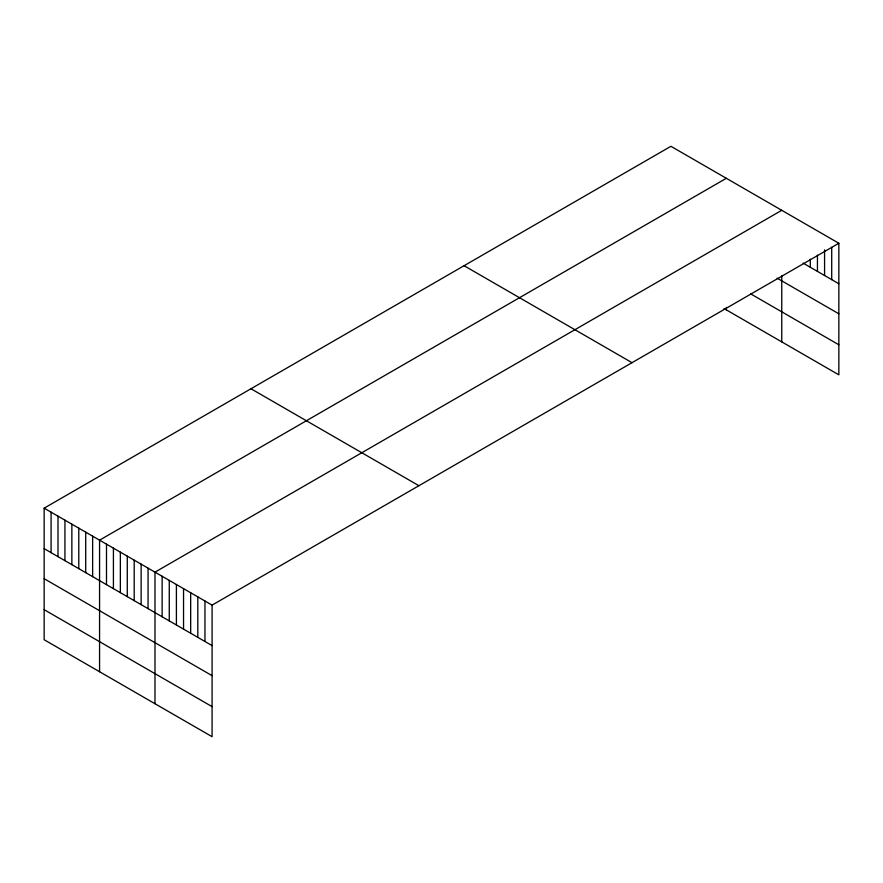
<?xml version="1.0" encoding="UTF-8"?>
<svg xmlns="http://www.w3.org/2000/svg" width="883" height="883" viewBox="0 0 883 883"><rect width="100%" height="100%" fill="white"/><g stroke="black" fill="none" stroke-linecap="round" stroke-linejoin="round"><path stroke-width="1.32" d="M44.15 508.166L212.086 605.12L212.086 736.698L44.15 639.734L44.15 508.166L670.914 146.302L838.85 243.267L838.85 374.834L724.027 308.542M726.334 178.3L99.569 540.164L99.569 671.731M781.753 210.297L154.989 572.151L154.989 703.729M212.086 605.12L838.85 243.267M803.166 263.145L838.85 283.752M777.128 278.178L838.85 313.807M750.583 293.818L838.85 344.778M464.083 265.717L632.018 362.681M250.982 388.752L418.917 485.705M44.15 548.652L212.086 645.605M44.15 578.707L212.086 675.661M44.15 609.678L212.086 706.632M831.709 247.24L831.709 279.624M824.579 249.867L824.579 275.507M817.437 255.187L817.437 271.39M810.296 259.172L810.296 267.262M781.753 275.827L781.753 341.876M726.334 307.372L726.334 309.878M204.955 601.003L204.955 641.488M197.814 596.875L197.814 637.36M190.673 592.758L190.673 633.243M183.543 588.641L183.543 629.126M176.401 584.513L176.401 624.998M169.26 580.396L169.26 620.881M162.13 576.279L162.13 616.764M148.057 568.155L148.057 608.641M141.137 564.16L141.137 604.645M134.205 560.153L134.205 600.639M127.284 556.158L127.284 596.643M120.353 552.162L120.353 592.648M113.421 548.155L113.421 588.641M106.501 544.16L106.501 584.645M92.638 536.158L92.638 576.643M85.717 532.162L85.717 572.648M78.786 528.155L78.786 568.641M71.865 524.16L71.865 564.645M64.934 520.164L64.934 560.65M58.002 516.158L58.002 556.643M51.082 512.162L51.082 552.648"/></g></svg>
